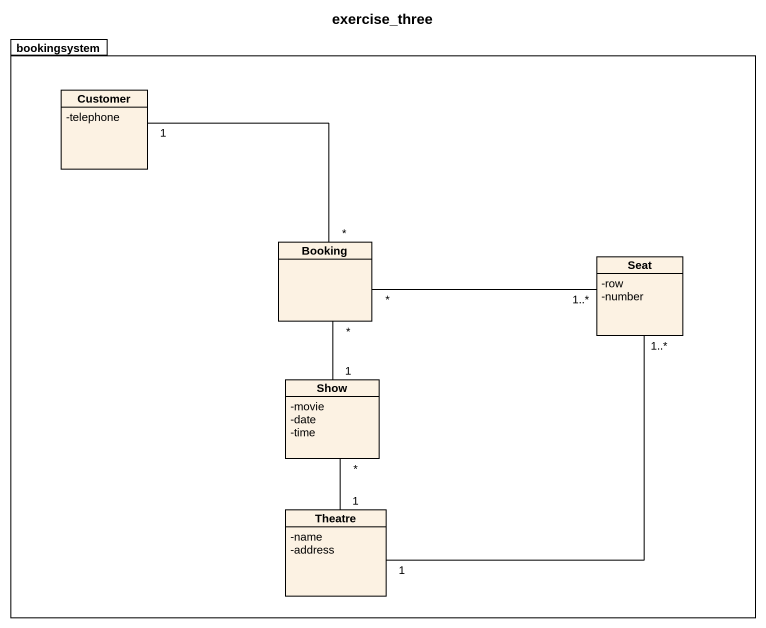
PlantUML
@startuml
title exercise_three
hide circle
hide empty members
skinparam classAttributeIconSize 0
package bookingsystem {
  class Customer {
    -telephone
  }
  class Booking
  class Seat {
    -row
    -number
  }
  class "Show" as Show_ {
    -movie
    -date
    -time
  }
  class Theatre {
    -name
    -address
  }
}
Customer "1" -- "*" Booking
Booking "*" -right- "1..*" Seat
Booking "*" -- "1" Show_
Theatre "1" -up- "1..*" Seat
Theatre "1" -up- "*" Show_
@enduml
